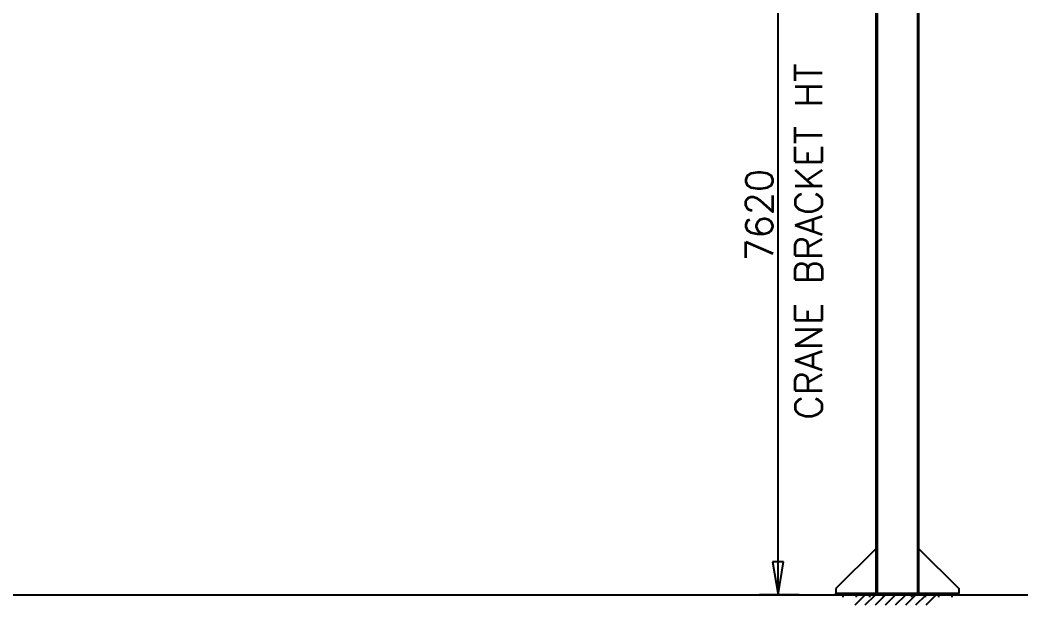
# Model space of a CAD drawing. Header units: millimetres. Extents: x 68421 to 1479662, y -51504 to 144751.
# Drawn here: x 1157605 to 1168744, y 59664 to 66169 of the extents above; entities that cross this region are included whole.
import ezdxf

# ---------------------------------------------------------------- set-up
doc = ezdxf.new("R2010")
doc.units = ezdxf.units.MM
doc.header["$LTSCALE"] = 0.35
doc.header["$MEASUREMENT"] = 0
doc.linetypes.add('CONTIN', pattern=[0, 0, 0])
doc.layers.get('0').update_dxf_attribs({"linetype": 'CONTIN'})
for name, color, linetype in [('1', 7, 'CONTIN'), ('11', 7, 'CONTIN'), ('12', 6, 'CONTIN'), ('2', 6, 'CONTIN')]:
    doc.layers.add(name, color=color, linetype=linetype)
doc.styles.add('SIMPLEX', font='simplex.shx', dxfattribs={"width": 0.8})

# ---------------------------------------------------------------- blocks, each defined once
blk = doc.blocks.new('ARROWF')
for p, q in [((0, 0), (-366, 61)), ((-366, 61), (-366, -61)), ((-366, -61), (0, 0))]:
    blk.add_line(p, q)

msp = doc.modelspace()

# ---------------------------------------------------------------- linework, layer by layer
at = {"layer": '1'}
for p, q in [((1167131.23589, 59796.54), (1167131.23589, 70469.7402)), ((1167143.23389, 70469.7402), (1167143.23389, 59796.54)), ((1167593.23589, 70469.7402), (1167593.23589, 59796.54)), ((1167609.23589, 59796.54), (1167609.23589, 70469.7402)), ((1167131.23589, 60292.54098), (1166685.23389, 59846.53999)), ((1167131.23589, 60292.54098), (1166685.23389, 59846.53999)), ((1167131.23589, 60292.54098), (1166685.23389, 59846.53999)), ((1167131.23589, 60292.54098), (1166685.23389, 59846.53999)), ((1167131.23589, 60292.54098), (1166685.23389, 59846.53999)), ((1167131.23589, 60292.54098), (1166685.23389, 59846.53999)), ((1167131.23589, 60292.54098), (1166685.23389, 59846.53999)), ((1167131.23589, 60292.54098), (1166685.23389, 59846.53999)), ((1167131.23589, 60292.54098), (1166685.23389, 59846.53999)), ((1167609.23589, 60288.53896), (1168051.23589, 59846.53999)), ((1167609.23589, 60288.53896), (1168051.23589, 59846.53999)), ((1167609.23589, 60288.53896), (1168051.23589, 59846.53999)), ((1167609.23589, 60288.53896), (1168051.23589, 59846.53999)), ((1167609.23589, 60288.53896), (1168051.23589, 59846.53999)), ((1167609.23589, 60288.53896), (1168051.23589, 59846.53999)), ((1167609.23589, 60288.53896), (1168051.23589, 59846.53999)), ((1167609.23589, 60288.53896), (1168051.23589, 59846.53999)), ((1167609.23589, 60288.53896), (1168051.23589, 59846.53999)), ((1166685.23389, 59846.53999), (1166685.23389, 59796.54)), ((1166685.23389, 59846.53999), (1166685.23389, 59796.54)), ((1166685.23389, 59846.53999), (1166685.23389, 59796.54)), ((1166685.23389, 59846.53999), (1166685.23389, 59796.54)), ((1166685.23389, 59846.53999), (1166685.23389, 59796.54)), ((1166685.23389, 59846.53999), (1166685.23389, 59796.54)), ((1166685.23389, 59846.53999), (1166685.23389, 59796.54)), ((1166685.23389, 59846.53999), (1166685.23389, 59796.54)), ((1166685.23389, 59846.53999), (1166685.23389, 59796.54)), ((1168051.23589, 59846.53999), (1168051.23589, 59796.54)), ((1168051.23589, 59846.53999), (1168051.23589, 59796.54)), ((1168051.23589, 59846.53999), (1168051.23589, 59796.54)), ((1168051.23589, 59846.53999), (1168051.23589, 59796.54)), ((1168051.23589, 59846.53999), (1168051.23589, 59796.54)), ((1168051.23589, 59846.53999), (1168051.23589, 59796.54)), ((1168051.23589, 59846.53999), (1168051.23589, 59796.54)), ((1168051.23589, 59846.53999), (1168051.23589, 59796.54)), ((1168051.23589, 59846.53999), (1168051.23589, 59796.54)), ((1166685.23389, 59796.54), (1168051.23589, 59796.54)), ((1166685.23389, 59776.54), (1166685.23389, 59796.54)), ((1166685.23389, 59776.54), (1168051.23589, 59776.54)), ((1166760.23389, 59801.94), (1166760.23389, 59751.14)), ((1166910.23589, 59801.94), (1166910.23589, 59751.14)), ((1167060.23589, 59801.94), (1167060.23589, 59751.14)), ((1167143.23389, 59796.54), (1167131.23589, 59796.54)), ((1167210.23589, 59801.94), (1167210.23589, 59751.14)), ((1167526.23389, 59801.94), (1167526.23389, 59751.14)), ((1167593.23589, 59796.54), (1167609.23589, 59796.54)), ((1167676.23389, 59801.94), (1167676.23389, 59751.14)), ((1167826.23389, 59801.94), (1167826.23389, 59751.14)), ((1167976.23589, 59801.94), (1167976.23589, 59751.14)), ((1168051.23589, 59776.54), (1168051.23589, 59796.54))]:
    msp.add_line(p, q, dxfattribs=at)
at = {"layer": '12'}
msp.add_line((1166275.31099, 59776.54009), (1165835.73979, 59776.54023), dxfattribs=at)
at = {"layer": '2'}
for p, q in [((1166040.58939, 59776.54017), (1166040.58939, 67264.54)), ((1152368.23389, 59776.54), (1197368.23389, 59776.54)), ((1166898.78959, 59776.54), (1167837.68019, 59776.54)), ((1166898.78959, 59663.87318), (1167011.45659, 59776.54)), ((1167011.45659, 59663.87318), (1167124.12349, 59776.54)), ((1167124.12349, 59663.87318), (1167236.79249, 59776.54)), ((1167236.79249, 59663.87318), (1167349.45749, 59776.54)), ((1167349.45749, 59663.87318), (1167462.12649, 59776.54)), ((1167462.12649, 59663.87318), (1167574.79349, 59776.54)), ((1167574.79349, 59663.87318), (1167687.46139, 59776.54)), ((1167687.46139, 59663.87318), (1167800.13039, 59776.54))]:
    msp.add_line(p, q, dxfattribs=at)

# ---------------------------------------------------------------- block references
at = {"layer": '2', "rotation": 270}
msp.add_blockref('ARROWF', (1166040.58939, 59776.54017), dxfattribs=at)

# ---------------------------------------------------------------- texts
at = {"layer": '11', "style": 'SIMPLEX'}
for s, p in [('CRANE BRACKET HT', (1166530.90769, 61726.45626)), ('7620 ', (1165981.90769, 63484.45626))]:
    msp.add_text(s, height=300, rotation=89.9999847, dxfattribs=at).set_placement(p)

doc.saveas('drawing.dxf')
